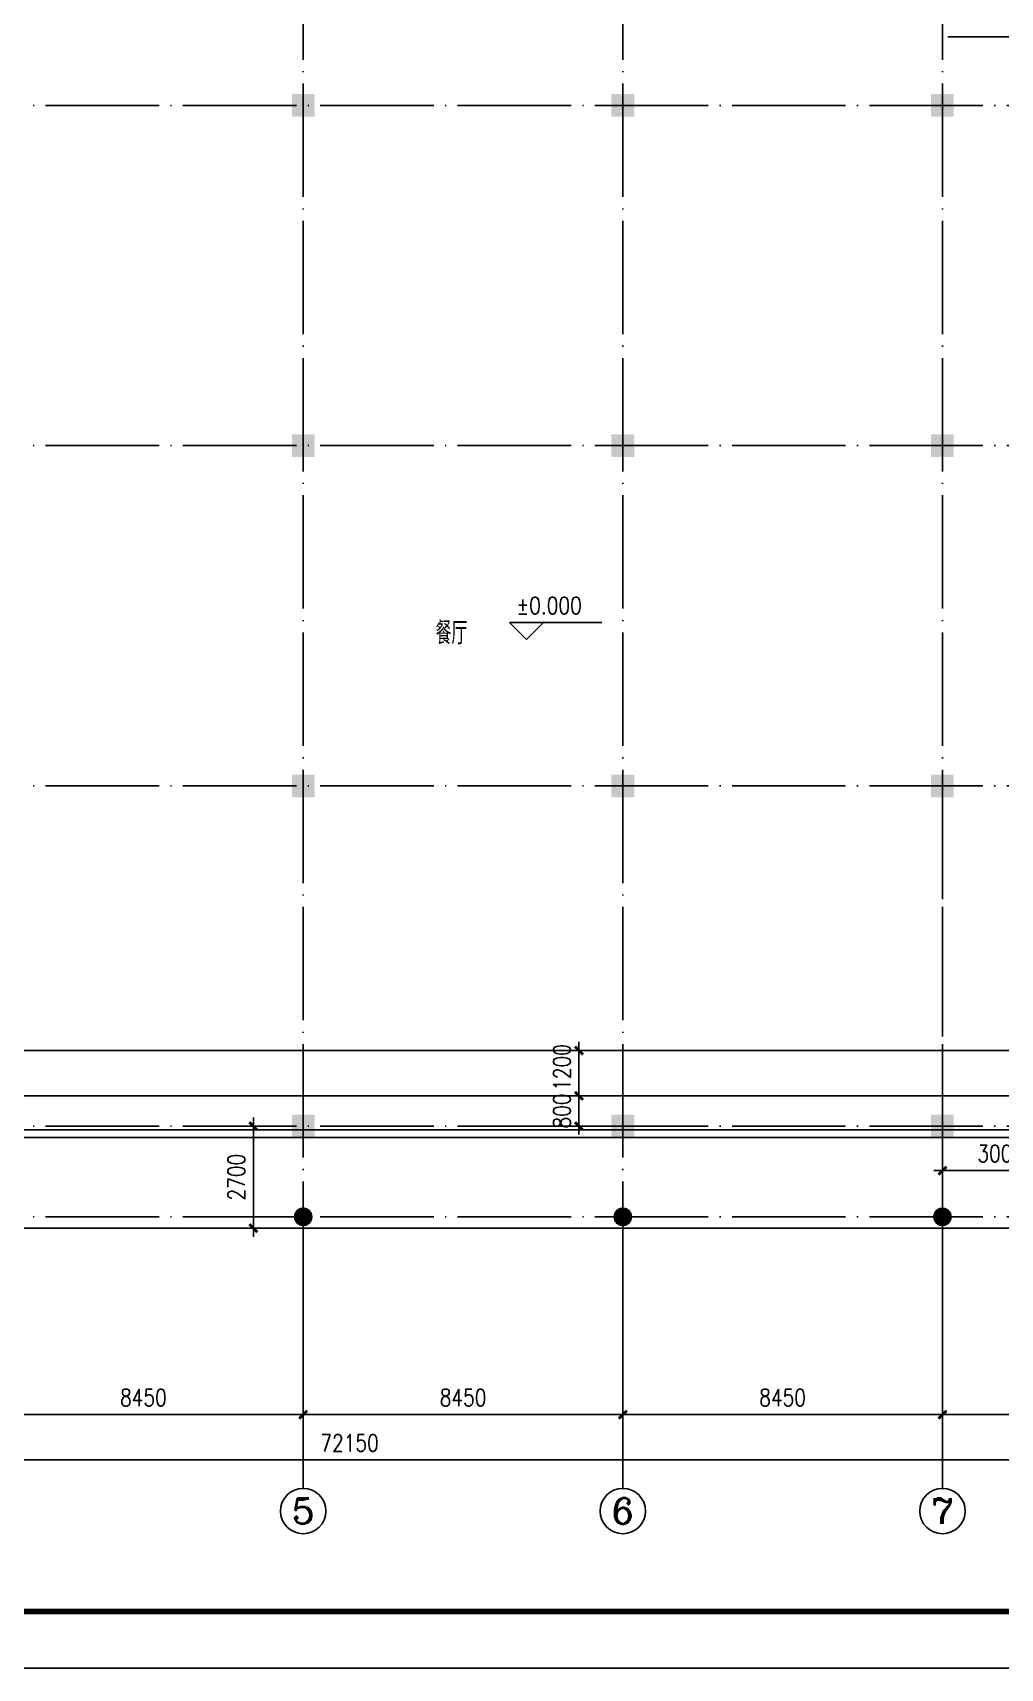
# Model space of a CAD drawing. Extents: x -55219 to 470149, y 494712 to 780039.
# Drawn here: x -10848 to 14732, y 593781 to 637048 of the extents above; entities that cross this region are included whole.
import ezdxf
from ezdxf.enums import TextEntityAlignment as Align

# ---------------------------------------------------------------- set-up
doc = ezdxf.new("R2010")
doc.units = 0
doc.header["$LTSCALE"] = 1500
doc.header["$MEASUREMENT"] = 0
doc.linetypes.add('DOTE', pattern=[2.42, 2, -0.2, 0.02, -0.2])
doc.layers.get('0').update_dxf_attribs({"linetype": 'CONTINUOUS'})
doc.layers.get('DEFPOINTS').update_dxf_attribs({"linetype": 'CONTINUOUS'})
for name, color, linetype in [('AXIS', 3, 'CONTINUOUS'), ('AXIS_TEXT', 7, 'CONTINUOUS'), ('COLUMN', 7, 'CONTINUOUS'), ('DOTE', 1, 'DOTE'), ('LVTRY', 6, 'CONTINUOUS'), ('PUB_DIM', 3, 'CONTINUOUS'), ('PUB_TEXT', 7, 'CONTINUOUS'), ('PUB_TITLE', 4, 'CONTINUOUS'), ('STAIR', 2, 'CONTINUOUS'), ('WINDOW', 2, 'CONTINUOUS')]:
    doc.layers.add(name, color=color, linetype=linetype)
doc.styles.add('_HZTXT', font='txt.shx', dxfattribs={"width": 0.8, "bigfont": 'hztxt.shx'})
doc.styles.add('COMPLEX', font='COMPLEX')
doc.styles.add('DIM_FONT', font='SIMPLEX.shx', dxfattribs={"width": 0.8})
doc.dimstyles.new('AXIS150', dxfattribs={"dimscale": 1.5, "dimtxt": 300, "dimasz": 1, "dimexe": 250, "dimexo": 300, "dimgap": 150, "dimtad": 1, "dimdec": 0, "dimzin": 0, "dimdsep": 46, "dimtxsty": 'DIM_FONT', "dimblk": '_DIMX', "dimcen": 0.09, "dimse1": 1, "dimse2": 1, "dimclrt": 7, "dimadec": 0, "dimazin": 0, "dimtfac": 1, "dimtdec": 0, "dimtix": 1, "dimtmove": 2, "dimatfit": 3, "dimldrblk": '_DIMX', "dimfxl": 1, "dimtolj": 1, "dimtzin": 0, "dimarcsym": 0})
doc.dimstyles.new('DIMA150', dxfattribs={"dimscale": 1.5, "dimtxt": 300, "dimasz": 1, "dimexe": 250, "dimexo": 300, "dimgap": 150, "dimtad": 1, "dimdec": 0, "dimzin": 0, "dimdsep": 46, "dimtxsty": 'DIM_FONT', "dimblk": '_DIMX', "dimcen": 0.09, "dimse1": 1, "dimclrt": 7, "dimadec": 0, "dimazin": 0, "dimtfac": 1, "dimtdec": 0, "dimtix": 1, "dimtmove": 2, "dimatfit": 3, "dimldrblk": '_DIMX', "dimfxl": 1, "dimtolj": 1, "dimtzin": 0, "dimarcsym": 0})
doc.dimstyles.new('DIMB150', dxfattribs={"dimscale": 1.5, "dimtxt": 300, "dimasz": 1, "dimexe": 250, "dimexo": 300, "dimgap": 150, "dimtad": 1, "dimdec": 0, "dimzin": 0, "dimdsep": 46, "dimtxsty": 'DIM_FONT', "dimblk": '_DIMX', "dimcen": 0.09, "dimse2": 1, "dimclrt": 7, "dimadec": 0, "dimazin": 0, "dimtfac": 1, "dimtdec": 0, "dimtix": 1, "dimtmove": 2, "dimatfit": 3, "dimldrblk": '_DIMX', "dimfxl": 1, "dimtolj": 1, "dimtzin": 0, "dimarcsym": 0})
doc.dimstyles.new('DIMN150', dxfattribs={"dimscale": 1.5, "dimtxt": 300, "dimasz": 1, "dimexe": 250, "dimexo": 300, "dimgap": 150, "dimtad": 1, "dimdec": 0, "dimzin": 0, "dimdsep": 46, "dimtxsty": 'DIM_FONT', "dimblk": '_DIMX', "dimcen": 0.09, "dimclrt": 7, "dimadec": 0, "dimazin": 0, "dimtfac": 1, "dimtdec": 0, "dimtix": 1, "dimtmove": 2, "dimatfit": 3, "dimldrblk": '_DIMX', "dimfxl": 1, "dimtolj": 1, "dimtzin": 0, "dimarcsym": 0})

# ---------------------------------------------------------------- blocks, each defined once
blk = doc.blocks.new('_FZH')
blk.add_solid([(0.5, 0.5), (0.5, -0.5), (-0.5, 0.5), (-0.5, -0.5)])
blk = doc.blocks.new('_DIMX')
blk.add_line((-150, 0), (150, 0))
at = {"const_width": 50}
blk.add_lwpolyline([(-70, -70), (70, 70)], dxfattribs=at)
blk = doc.blocks.new('*D33')
at = {"color": 0, "linetype": 'ByBlock'}
blk.add_line((33601, 599292), (-38546, 599292), dxfattribs=at)
at = {"layer": 'DEFPOINTS', "color": 0, "linetype": 'ByBlock'}
for p in [(-38547, 603662), (33603, 603662), (-38547, 599292)]:
    blk.add_point(p, dxfattribs=at)
at = {"color": 0, "linetype": 'ByBlock', "xscale": 1.5, "yscale": 1.5, "zscale": 1.5, "rotation": 180}
blk.add_blockref('_DIMX', (-38547, 599292), dxfattribs=at)
at = {"color": 0, "linetype": 'ByBlock', "xscale": 1.5, "yscale": 1.5, "zscale": 1.5}
blk.add_blockref('_DIMX', (33603, 599292), dxfattribs=at)
at = {"color": 7, "linetype": 'ByBlock', "insert": (-2472, 599742), "char_height": 450, "attachment_point": 5, "style": 'DIM_FONT'}
blk.add_mtext('\\A1;72150', dxfattribs=at)
blk = doc.blocks.new('_AXISO')
blk.add_circle((0, 0), 0.5)
at = {"layer": 'AXIS_TEXT', "style": 'COMPLEX', "width": 1.041667}
blk.add_attdef('A', text='', height=0.56, dxfattribs=at).set_placement((-0.25, -0.28), (0.25, -0.28), align=Align.FIT)
blk = doc.blocks.new('*D42')
at = {"color": 0, "linetype": 'ByBlock'}
blk.add_line((22201, 600492), (13204, 600492), dxfattribs=at)
at = {"layer": 'DEFPOINTS', "color": 0, "linetype": 'ByBlock'}
for p in [(13203, 603662), (22203, 603662), (13203, 600492)]:
    blk.add_point(p, dxfattribs=at)
at = {"color": 0, "linetype": 'ByBlock', "xscale": 1.5, "yscale": 1.5, "zscale": 1.5, "rotation": 180}
blk.add_blockref('_DIMX', (13203, 600492), dxfattribs=at)
at = {"color": 0, "linetype": 'ByBlock', "xscale": 1.5, "yscale": 1.5, "zscale": 1.5}
blk.add_blockref('_DIMX', (22203, 600492), dxfattribs=at)
at = {"color": 7, "linetype": 'ByBlock', "insert": (17703, 600942), "char_height": 450, "attachment_point": 5, "style": 'DIM_FONT'}
blk.add_mtext('\\A1;9000', dxfattribs=at)
blk = doc.blocks.new('*D43')
at = {"color": 0, "linetype": 'ByBlock'}
blk.add_line((13201, 600492), (4754, 600492), dxfattribs=at)
at = {"layer": 'DEFPOINTS', "color": 0, "linetype": 'ByBlock'}
for p in [(4753, 603662), (13203, 603662), (4753, 600492)]:
    blk.add_point(p, dxfattribs=at)
at = {"color": 0, "linetype": 'ByBlock', "xscale": 1.5, "yscale": 1.5, "zscale": 1.5, "rotation": 180}
blk.add_blockref('_DIMX', (4753, 600492), dxfattribs=at)
at = {"color": 0, "linetype": 'ByBlock', "xscale": 1.5, "yscale": 1.5, "zscale": 1.5}
blk.add_blockref('_DIMX', (13203, 600492), dxfattribs=at)
at = {"color": 7, "linetype": 'ByBlock', "insert": (8978, 600942), "char_height": 450, "attachment_point": 5, "style": 'DIM_FONT'}
blk.add_mtext('\\A1;8450', dxfattribs=at)
blk = doc.blocks.new('*D44')
at = {"color": 0, "linetype": 'ByBlock'}
blk.add_line((4751, 600492), (-3696, 600492), dxfattribs=at)
at = {"layer": 'DEFPOINTS', "color": 0, "linetype": 'ByBlock'}
for p in [(-3697, 603662), (4753, 603662), (-3697, 600492)]:
    blk.add_point(p, dxfattribs=at)
at = {"color": 0, "linetype": 'ByBlock', "xscale": 1.5, "yscale": 1.5, "zscale": 1.5}
for p, rotation in [((-3697, 600492), 179.9999999999992), ((4753, 600492), 359.9999999999992)]:
    blk.add_blockref('_DIMX', p, dxfattribs=dict(at, rotation=rotation))
at = {"color": 7, "linetype": 'ByBlock', "insert": (528, 600942), "char_height": 450, "attachment_point": 5, "style": 'DIM_FONT'}
blk.add_mtext('\\A1;8450', dxfattribs=at)
blk = doc.blocks.new('*D45')
at = {"color": 0, "linetype": 'ByBlock'}
blk.add_line((-3699, 600492), (-12146, 600492), dxfattribs=at)
at = {"layer": 'DEFPOINTS', "color": 0, "linetype": 'ByBlock'}
for p in [(-12147, 603662), (-3697, 603662), (-12147, 600492)]:
    blk.add_point(p, dxfattribs=at)
at = {"color": 0, "linetype": 'ByBlock', "xscale": 1.5, "yscale": 1.5, "zscale": 1.5, "rotation": 180}
blk.add_blockref('_DIMX', (-12147, 600492), dxfattribs=at)
at = {"color": 0, "linetype": 'ByBlock', "xscale": 1.5, "yscale": 1.5, "zscale": 1.5}
blk.add_blockref('_DIMX', (-3697, 600492), dxfattribs=at)
at = {"color": 7, "linetype": 'ByBlock', "insert": (-7922, 600942), "char_height": 450, "attachment_point": 5, "style": 'DIM_FONT'}
blk.add_mtext('\\A1;8450', dxfattribs=at)
blk = doc.blocks.new('_YZH')
for points in [[(-0.466, 0.193), (0.5, 0), (-0.5, 0), (-0.466, -0.193)], [(-0.193, 0.466), (0.5, 0), (-0.357, 0.357), (-0.466, 0.193)], [(0.193, 0.466), (0.5, 0), (0, 0.505), (-0.193, 0.466)], [(0.466, 0.193), (0.5, 0), (0.357, 0.357), (0.193, 0.466)], [(-0.466, -0.193), (0.5, 0), (-0.357, -0.357), (-0.193, -0.466)], [(-0.193, -0.466), (0.5, 0), (0, -0.505), (0.193, -0.466)], [(0.193, -0.466), (0.5, 0), (0.357, -0.357), (0.466, -0.193)]]:
    blk.add_solid(points)
blk = doc.blocks.new('*D266')
at = {"color": 0, "linetype": 'ByBlock'}
for p, q in [((13203, 607374), (13203, 606573)), ((16286, 607374), (16286, 606573)), ((16284, 606948), (13204, 606948))]:
    blk.add_line(p, q, dxfattribs=at)
at = {"layer": 'DEFPOINTS', "color": 0, "linetype": 'ByBlock'}
for p in [(13203, 607824), (16286, 607824), (13203, 606948)]:
    blk.add_point(p, dxfattribs=at)
at = {"color": 0, "linetype": 'ByBlock', "xscale": 1.5, "yscale": 1.5, "zscale": 1.5, "rotation": 180}
blk.add_blockref('_DIMX', (13203, 606948), dxfattribs=at)
at = {"color": 0, "linetype": 'ByBlock', "xscale": 1.5, "yscale": 1.5, "zscale": 1.5}
blk.add_blockref('_DIMX', (16286, 606948), dxfattribs=at)
at = {"color": 7, "linetype": 'ByBlock', "insert": (14744, 607398), "char_height": 450, "attachment_point": 5, "style": 'DIM_FONT'}
blk.add_mtext('\\A1;3000', dxfattribs=at)
blk = doc.blocks.new('*D845')
at = {"color": 0, "linetype": 'ByBlock'}
for p, q in [((-4147, 608124), (-5390, 608124)), ((-5015, 608122), (-5015, 605426)), ((-4147, 605424), (-5390, 605424))]:
    blk.add_line(p, q, dxfattribs=at)
at = {"layer": 'DEFPOINTS', "color": 0, "linetype": 'ByBlock'}
for p in [(-3697, 608124), (-5015, 605424), (-3697, 605424)]:
    blk.add_point(p, dxfattribs=at)
at = {"color": 0, "linetype": 'ByBlock', "xscale": 1.5, "yscale": 1.5, "zscale": 1.5}
for p, rotation in [((-5015, 608124), 90), ((-5015, 605424), 270)]:
    blk.add_blockref('_DIMX', p, dxfattribs=dict(at, rotation=rotation))
at = {"color": 7, "linetype": 'ByBlock', "insert": (-5465, 606774), "char_height": 450, "attachment_point": 5, "rotation": 90, "style": 'DIM_FONT'}
blk.add_mtext('\\A1;2700', dxfattribs=at)
blk = doc.blocks.new('*D884')
at = {"color": 0, "linetype": 'ByBlock'}
for p, q in [((3593, 608925), (3593, 608927)), ((3593, 608124), (3593, 608924)), ((4303, 608124), (3218, 608124)), ((3593, 608122), (3593, 608121))]:
    blk.add_line(p, q, dxfattribs=at)
at = {"layer": 'DEFPOINTS', "color": 0, "linetype": 'ByBlock'}
for p in [(3593, 608924), (4753, 608924), (4753, 608124)]:
    blk.add_point(p, dxfattribs=at)
at = {"color": 0, "linetype": 'ByBlock', "xscale": 1.5, "yscale": 1.5, "zscale": 1.5}
for p, rotation in [((3593, 608924), 270), ((3593, 608124), 90)]:
    blk.add_blockref('_DIMX', p, dxfattribs=dict(at, rotation=rotation))
at = {"color": 7, "linetype": 'ByBlock', "insert": (3143, 608524), "char_height": 450, "attachment_point": 5, "rotation": 90, "style": 'DIM_FONT'}
blk.add_mtext('\\A1;800', dxfattribs=at)
blk = doc.blocks.new('*D885')
at = {"color": 0, "linetype": 'ByBlock'}
for p, q in [((4303, 610124), (3218, 610124)), ((3593, 608925), (3593, 610122))]:
    blk.add_line(p, q, dxfattribs=at)
at = {"layer": 'DEFPOINTS', "color": 0, "linetype": 'ByBlock'}
for p in [(3593, 610124), (4753, 610124), (4753, 608924)]:
    blk.add_point(p, dxfattribs=at)
at = {"color": 0, "linetype": 'ByBlock', "xscale": 1.5, "yscale": 1.5, "zscale": 1.5}
for p, rotation in [((3593, 610124), 90), ((3593, 608924), 270)]:
    blk.add_blockref('_DIMX', p, dxfattribs=dict(at, rotation=rotation))
at = {"color": 7, "linetype": 'ByBlock', "insert": (3143, 609675), "char_height": 450, "attachment_point": 5, "rotation": 90, "style": 'DIM_FONT'}
blk.add_mtext('\\A1;1200', dxfattribs=at)

msp = doc.modelspace()

# ---------------------------------------------------------------- linework, layer by layer
at = {"layer": 'AXIS'}
for p, q in [((-3697.2, 598541.7), (-3697.2, 603662)), ((4752.8, 598541.7), (4752.8, 603662)), ((13202.8, 598541.7), (13202.8, 603662))]:
    msp.add_line(p, q, dxfattribs=at)
at = {"layer": 'DOTE'}
for p, q in [((-3697.2, 603662), (-3697.2, 673898.7)), ((4752.8, 603662), (4752.8, 673898.7)), ((13202.8, 603662), (13202.8, 673898.7)), ((-39547.2, 635124), (35005.6, 635124)), ((-39547.2, 626124), (35005.6, 626124)), ((-39547.2, 617124), (32802.8, 617124)), ((-39547.2, 617124), (35005.6, 617124)), ((13202.8, 617124), (13202.8, 608124)), ((-39547.2, 608124), (32802.8, 608124)), ((-39547.2, 605724), (32802.8, 605724))]:
    msp.add_line(p, q, dxfattribs=at)
at = {"layer": 'LVTRY'}
for p, q in [((22999.8, 636935.2), (13341.1, 636935.2)), ((-15747.2, 610124), (15474.3, 610124)), ((-15747.2, 608924), (15971.4, 608924))]:
    msp.add_line(p, q, dxfattribs=at)
at = {"layer": 'PUB_DIM'}
for p, q in [((1757, 621445.2), (2657, 621445.2)), ((2207, 620995.2), (1757, 621445.2)), ((2657, 621445.2), (2207, 620995.2)), ((2357, 621445.2), (4199.1, 621445.2))]:
    msp.add_line(p, q, dxfattribs=at)
at = {"layer": 'PUB_TITLE'}
msp.add_lwpolyline([(-55219.4, 593781.4), (-55219.4, 682881.4), (70930.6, 682881.4), (70930.6, 593781.4)], close=True, dxfattribs=at)
at = {"layer": 'PUB_TITLE', "const_width": 150}
msp.add_lwpolyline([(-51469.4, 595281.4), (69430.6, 595281.4), (69430.6, 681381.4), (-51469.4, 681381.4)], close=True, dxfattribs=at)
at = {"layer": 'STAIR'}
msp.add_line((17671.6, 605424.2), (-20896.7, 605424.2), dxfattribs=at)
at = {"layer": 'WINDOW'}
for p, q in [((16202.8, 608024), (-12747.2, 608024)), ((16285.6, 607824), (-12747.2, 607824))]:
    msp.add_line(p, q, dxfattribs=at)

# ---------------------------------------------------------------- block references
at = {"layer": 'AXIS'}
ref = msp.add_blockref('_AXISO', (-3697.2, 597941.7), dxfattribs=dict(at, xscale=-1200, yscale=1200, zscale=1200, rotation=180))
ref.add_attrib('A', '5', dxfattribs={"layer": 'AXIS_TEXT', "height": 672, "style": 'COMPLEX', "width": 1.339286}).set_placement((-3997.2, 597605.7), (-3397.2, 597605.7), align=Align.FIT)
ref = msp.add_blockref('_AXISO', (4752.8, 597941.7), dxfattribs=dict(at, xscale=-1200, yscale=1200, zscale=1200, rotation=180))
ref.add_attrib('A', '6', dxfattribs={"layer": 'AXIS_TEXT', "height": 672, "style": 'COMPLEX', "width": 1.339286}).set_placement((4452.8, 597605.7), (5052.8, 597605.7), align=Align.FIT)
ref = msp.add_blockref('_AXISO', (13202.8, 597941.7), dxfattribs=dict(at, xscale=-1200, yscale=1200, zscale=1200, rotation=180))
ref.add_attrib('A', '7', dxfattribs={"layer": 'AXIS_TEXT', "height": 672, "style": 'COMPLEX', "width": 1.339286}).set_placement((12902.8, 597605.7), (13502.8, 597605.7), align=Align.FIT)
at = {"layer": 'COLUMN'}
for name, p, xscale, yscale, zscale in [('_FZH', (-3697.2, 635124), 600, 600, 600), ('_FZH', (4752.8, 635124), 600, 600, 600), ('_FZH', (13202.8, 635124), 600, 600, 600), ('_FZH', (-3697.2, 626124), 600, 600, 600), ('_FZH', (4752.8, 626124), 600, 600, 600), ('_FZH', (13202.8, 626124), 600, 600, 600), ('_FZH', (-3697.2, 617124), 600, 600, 600), ('_FZH', (4752.8, 617124), 600, 600, 600), ('_FZH', (13202.8, 617124), 600, 600, 600), ('_FZH', (-3697.2, 608124), 600, 600, 600), ('_FZH', (4752.8, 608124), 600, 600, 600), ('_FZH', (13202.8, 608124), 600, 600, 600), ('_YZH', (-3697.2, 605724), 500, 500, 500), ('_YZH', (4752.8, 605724), 500, 500, 500), ('_YZH', (13202.8, 605724), 500, 500, 500)]:
    msp.add_blockref(name, p, dxfattribs=dict(at, xscale=xscale, yscale=yscale, zscale=zscale))

# ---------------------------------------------------------------- texts
at = {"layer": 'PUB_DIM', "style": 'DIM_FONT', "width": 0.8}
msp.add_text('%%p0.000', height=450, dxfattribs=at).set_placement((2803.1, 621895.2), align=Align.MIDDLE)
at = {"layer": 'PUB_TEXT', "style": '_HZTXT', "width": 0.7}
msp.add_text('餐厅', height=600, dxfattribs=at).set_placement((-198.1, 620869.1))

# ---------------------------------------------------------------- dimensions: what is measured, and where the dimension line sits
at = {"layer": 'AXIS'}
for p1, p2, distance, picture, middle in [((33602.5, 603662), (-38547.2, 603662), 4370.3, '*D33', (-2472.3, 599741.7)), ((-3697.2, 603662), (-12147.2, 603662), 3170.3, '*D45', (-7922.2, 600941.7)), ((4752.8, 603662), (-3697.2, 603662), 3170.3, '*D44', (527.8, 600941.7)), ((13202.8, 603662), (4752.8, 603662), 3170.3, '*D43', (8977.8, 600941.7)), ((22202.8, 603662), (13202.8, 603662), 3170.3, '*D42', (17702.8, 600941.7))]:
    dim = msp.add_aligned_dim(p1=p1, p2=p2, distance=distance, dimstyle='AXIS150', dxfattribs=at)
    dim.commit()
    dim.dimension.update_dxf_attribs({"geometry": picture, "text_midpoint": middle})
at = {"layer": 'LVTRY'}
dim = msp.add_linear_dim(base=(3592.7, 610124), p1=(4752.8, 608924), p2=(4752.8, 610124), angle=90, dimstyle='DIMA150', dxfattribs=at)
dim.commit()
dim.dimension.update_dxf_attribs({"geometry": '*D885', "text_midpoint": (3142.7, 609674.8), "dimtype": 160})
for base, p1, p2, dimstyle, picture, middle in [((3592.7, 608924), (4752.8, 608124), (4752.8, 608924), 'DIMB150', '*D884', (3142.7, 608524)), ((-5014.7, 605424.2), (-3697.2, 608124), (-3697.2, 605424.2), 'DIMN150', '*D845', (-5464.7, 606774.1))]:
    dim = msp.add_linear_dim(base=base, p1=p1, p2=p2, angle=90, dimstyle=dimstyle, dxfattribs=at)
    dim.commit()
    dim.dimension.update_dxf_attribs({"geometry": picture, "text_midpoint": middle})
at = {"layer": 'PUB_DIM'}
dim = msp.add_aligned_dim(p1=(16285.6, 607824), p2=(13202.8, 607824), distance=875.6, text='3000', dimstyle='DIMN150', dxfattribs=at)
dim.commit()
dim.dimension.update_dxf_attribs({"geometry": '*D266', "text_midpoint": (14744.2, 607398.4)})

doc.saveas('drawing.dxf')
